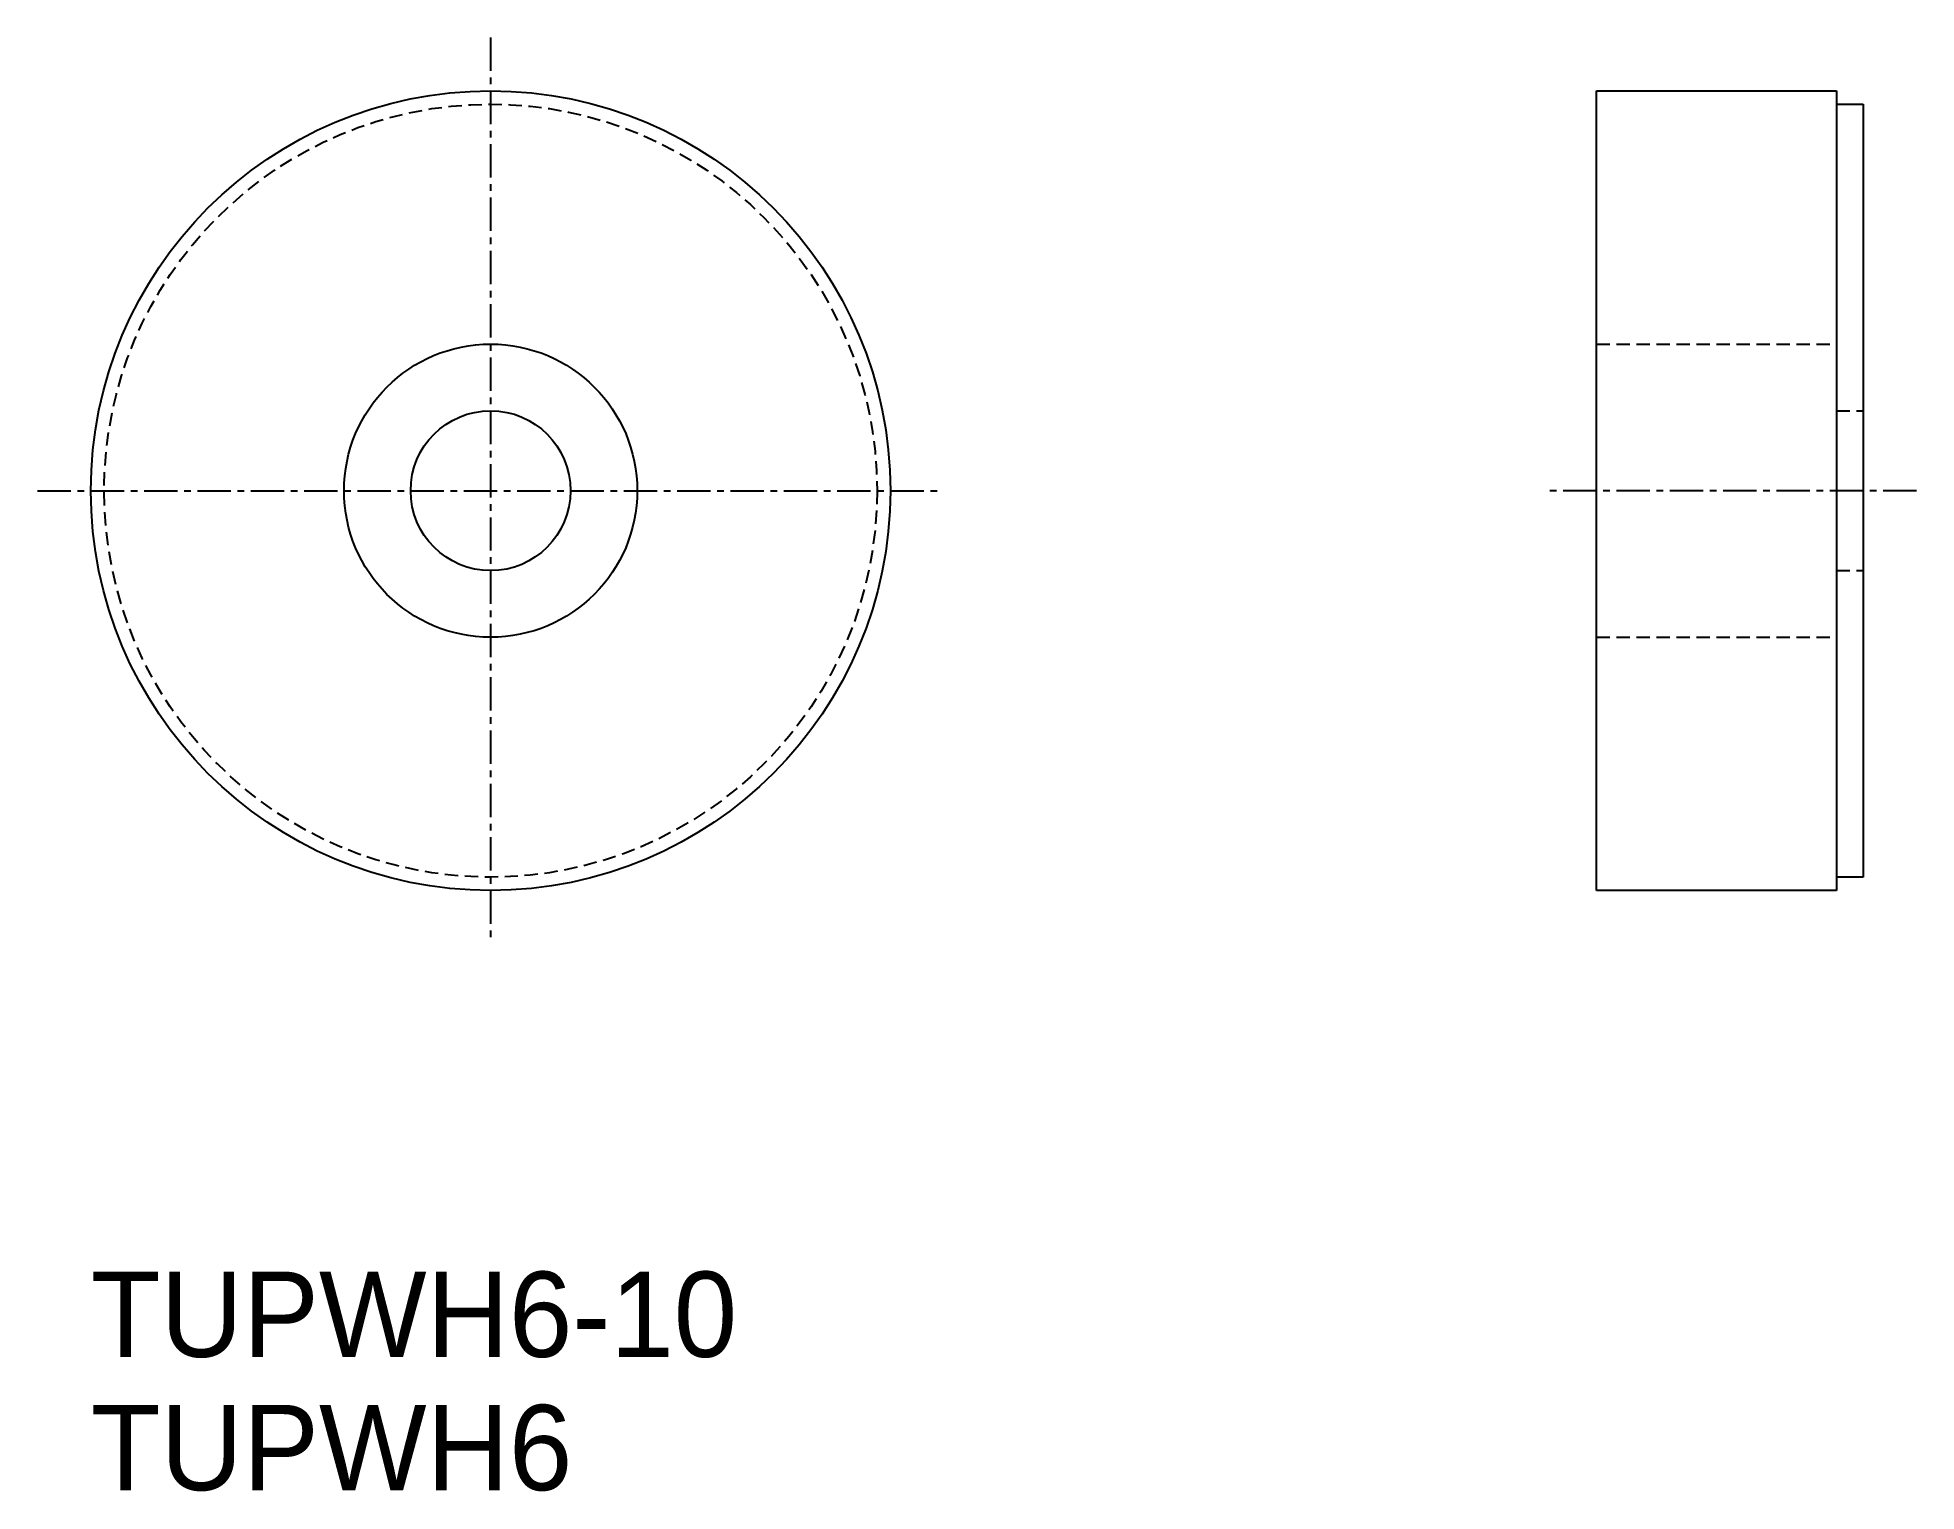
# Model space of a CAD drawing. Extents: x -4013.7 to -3943.2, y -1192.7 to -1138.1.
import ezdxf

# ---------------------------------------------------------------- set-up
doc = ezdxf.new("R2010")
doc.units = 0
doc.linetypes.add('CENTER', pattern=[2, 1.25, -0.25, 0.25, -0.25])
doc.linetypes.add('DASHED', pattern=[0.75, 0.5, -0.25])
doc.layers.get('0').update_dxf_attribs({"linetype": 'CONTINUOUS'})
doc.layers.add('CENTER', color=1, linetype='CENTER')

msp = doc.modelspace()

# ---------------------------------------------------------------- linework, layer by layer
at = {"color": 7, "linetype": 'CONTINUOUS'}
for p, q in [((-3955.201, -1140.13), (-3946.201, -1140.13)), ((-3955.201, -1170.13), (-3955.201, -1140.13)), ((-3946.201, -1140.13), (-3946.201, -1170.13)), ((-3946.201, -1140.63), (-3945.201, -1140.63)), ((-3945.201, -1140.63), (-3945.201, -1169.63)), ((-3946.201, -1170.13), (-3955.201, -1170.13)), ((-3945.201, -1169.63), (-3946.201, -1169.63))]:
    msp.add_line(p, q, dxfattribs=at)
at = {"color": 3, "linetype": 'DASHED'}
for p, q in [((-3955.201, -1149.63), (-3946.201, -1149.63)), ((-3946.201, -1152.13), (-3945.201, -1152.13)), ((-3946.201, -1158.13), (-3945.201, -1158.13)), ((-3955.201, -1160.63), (-3946.201, -1160.63))]:
    msp.add_line(p, q, dxfattribs=at)
at = {"color": 7, "linetype": 'CONTINUOUS'}
for radius in [15, 5.5, 3]:
    msp.add_circle((-3996.701, -1155.13), radius, dxfattribs=at)
at = {"color": 3, "linetype": 'DASHED'}
msp.add_circle((-3996.701, -1155.13), 14.5, dxfattribs=at)
at = {"layer": 'CENTER', "color": 1, "linetype": 'CENTER'}
for p, q in [((-3996.701, -1138.13), (-3996.701, -1172.13)), ((-4013.701, -1155.13), (-3979.701, -1155.13)), ((-3943.201, -1155.13), (-3957.201, -1155.13))]:
    msp.add_line(p, q, dxfattribs=at)

# ---------------------------------------------------------------- texts
at = {"color": 7, "linetype": 'CONTINUOUS'}
for s, p in [('TUPWH6-10', (-4011.701, -1187.63)), ('TUPWH6', (-4011.701, -1192.63))]:
    msp.add_text(s, height=3.2, dxfattribs=at).set_placement(p)

doc.saveas('drawing.dxf')
